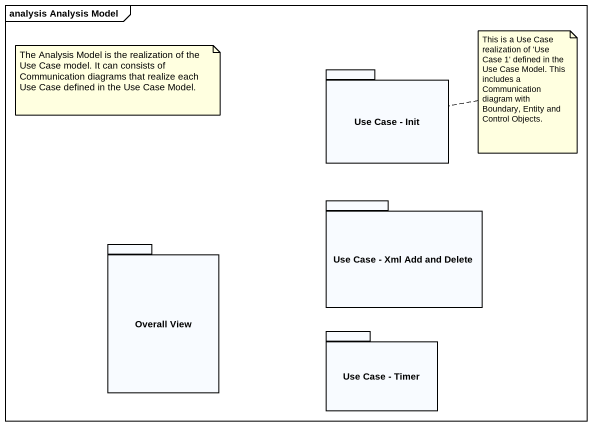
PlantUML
@startuml
mainframe analysis Analysis Model
package "Use Case - Init" as Use_Case_Init {
}
package "Use Case - Xml Add and Delete" as Use_Case_Xml_Add_and_Delete {
}
package "Overall View" as Overall_View {
}
package "Use Case - Timer" as Use_Case_Timer {
}
note as N1
  The Analysis Model is the realization of the Use Case model. It can consists of Communication diagrams that realize each Use Case defined in the Use Case Model.
end note
note right of Use_Case_Init : This is a Use Case realization of 'Use Case 1' defined in the Use Case Model. This includes a Communication diagram with Boundary, Entity and Control Objects.
@enduml
